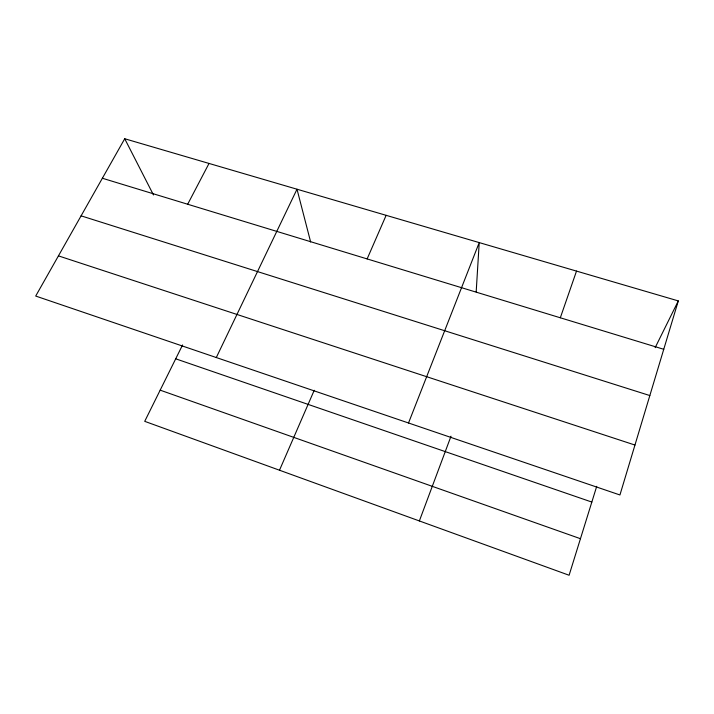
<?xml version="1.0" encoding="UTF-8"?>
<svg xmlns="http://www.w3.org/2000/svg" width="714" height="714" viewBox="0 0 714 714"><rect width="100%" height="100%" fill="white"/><g stroke="black" fill="none" stroke-linecap="round" stroke-linejoin="round"><path stroke-width="1.07" d="M476.184 291.856L479.219 242.599L408.515 422.991M678.3 300.915L619.939 494.972L35.7 296.051L124.727 138.748L678.3 300.915L655.157 347.647M596.717 486.332L569.103 575.252L144.719 421.34L182.57 344.96M560.32 317.784L576.51 271.097M419.359 520.952L451.007 436.209M367.13 258.923L386.14 215.325M279.495 470.223L314.222 390.29M216.297 357.544L297.006 189.21L310.652 242.001M187.684 204.249L209.023 163.444M102.37 178.25L663.752 349.298M81.093 215.842L649.838 395.556M58.441 255.871L634.951 445.045M175.706 358.812L591.835 502.067M160.177 390.156L580.455 538.704M124.727 138.748L153.474 194.958"/></g></svg>
